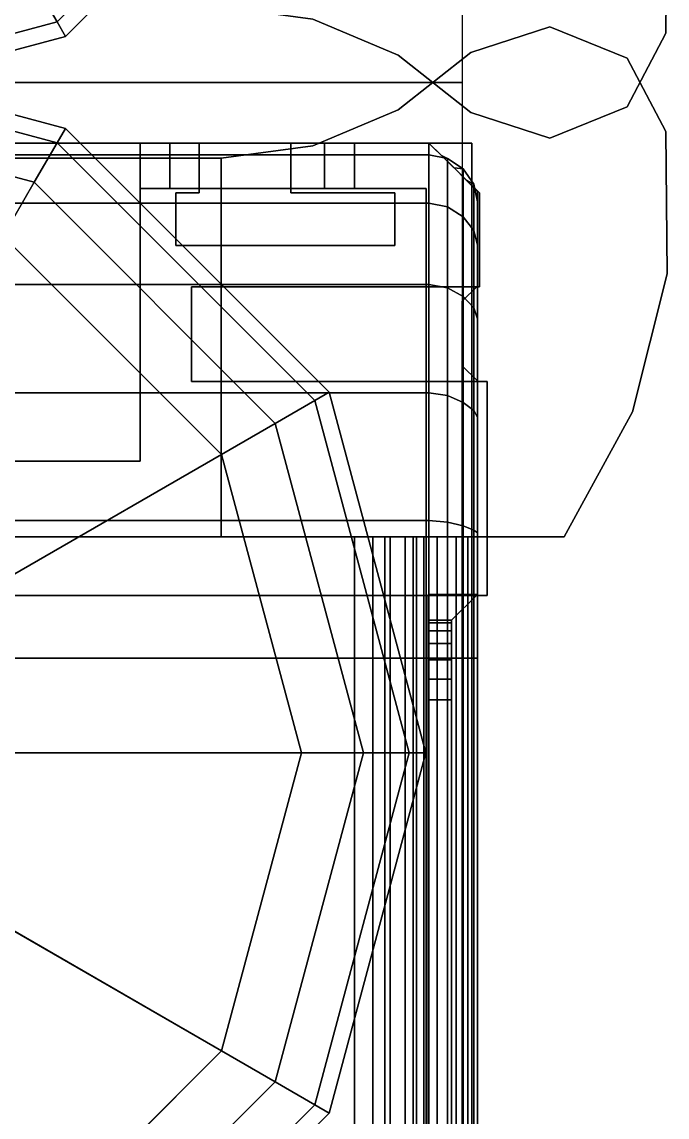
# Model space of a CAD drawing. Extents: x -170 to 1783, y -20 to 1205.
# Drawn here: x 577.66 to 578.512, y 309.27 to 310.716 of the extents above; entities that cross this region are included whole.
import ezdxf

# ---------------------------------------------------------------- set-up
doc = ezdxf.new("R2010")
doc.units = 0
doc.header["$LTSCALE"] = 96
doc.header["$MEASUREMENT"] = 0
for name, color, linetype in [('A-FURN-3-PANEL-GLIDE', 7, 'Continuous'), ('A-FURN-3-PANEL-RACE', 7, 'Continuous'), ('A-FURN-3-PANEL-SIDE1', 7, 'Continuous'), ('A-FURN-3-PANEL-SIDE2', 7, 'Continuous'), ('A-FURN-3-PANEL-TOPCAP', 7, 'Continuous'), ('A-FURN-3-PANEL-TRIM', 7, 'Continuous'), ('A-FURN-P-PNLS', 7, 'Continuous'), ('MAIN_PANEL', 7, 'Continuous')]:
    doc.layers.add(name, color=color, linetype=linetype)

# ---------------------------------------------------------------- blocks, each defined once
blk = doc.blocks.new('EC-EFN-256')
at = {"layer": 'A-FURN-3-PANEL-GLIDE', "color": 20, "linetype": 'Continuous'}
for points in [[(0.4201, 1.8052, 0.2464), (0.4091, 1.8242, 0.1642), (0.885, 1.9517, 0.1642), (0.885, 1.9297, 0.2464)], [(0.4091, 1.8242, 0.1642), (0.4201, 1.8052, 0.0821), (0.885, 1.9297, 0.0821), (0.885, 1.9517, 0.1642)], [(0.885, 1.9297, 0.2464), (0.885, 1.9517, 0.1642), (1.3609, 1.8242, 0.1642), (1.3499, 1.8052, 0.2464)], [(0.885, 1.9517, 0.1642), (0.885, 1.9297, 0.0821), (1.3499, 1.8052, 0.0821), (1.3609, 1.8242, 0.1642)], [(0.4502, 1.7531, 0.3065), (0.4201, 1.8052, 0.2464), (0.885, 1.9297, 0.2464), (0.885, 1.8696, 0.3065)], [(0.4201, 1.8052, 0.0821), (0.4502, 1.7531, 0.022), (0.885, 1.8696, 0.022), (0.885, 1.9297, 0.0821)], [(0.885, 1.8696, 0.3065), (0.885, 1.9297, 0.2464), (1.3499, 1.8052, 0.2464), (1.3198, 1.7531, 0.3065)], [(0.885, 1.9297, 0.0821), (0.885, 1.8696, 0.022), (1.3198, 1.7531, 0.022), (1.3499, 1.8052, 0.0821)], [(0.4912, 1.682, 0.3285), (0.4502, 1.7531, 0.3065), (0.885, 1.8696, 0.3065), (0.885, 1.7875, 0.3285)], [(0.4502, 1.7531, 0.022), (0.4912, 1.682), (0.885, 1.7875), (0.885, 1.8696, 0.022)], [(0.885, 1.7875, 0.3285), (0.885, 1.8696, 0.3065), (1.3198, 1.7531, 0.3065), (1.2787, 1.682, 0.3285)], [(0.885, 1.8696, 0.022), (0.885, 1.7875), (1.2787, 1.682), (1.3198, 1.7531, 0.022)], [(0.0798, 1.4649, 0.2464), (0.0608, 1.4759, 0.1642), (0.4091, 1.8242, 0.1642), (0.4201, 1.8052, 0.2464)], [(0.0608, 1.4759, 0.1642), (0.0798, 1.4649, 0.0821), (0.4201, 1.8052, 0.0821), (0.4091, 1.8242, 0.1642)], [(1.3499, 1.8052, 0.2464), (1.3609, 1.8242, 0.1642), (1.7092, 1.4759, 0.1642), (1.6902, 1.4649, 0.2464)], [(1.3609, 1.8242, 0.1642), (1.3499, 1.8052, 0.0821), (1.6902, 1.4649, 0.0821), (1.7092, 1.4759, 0.1642)], [(0.1319, 1.4348, 0.3065), (0.0798, 1.4649, 0.2464), (0.4201, 1.8052, 0.2464), (0.4502, 1.7531, 0.3065)], [(0.0798, 1.4649, 0.0821), (0.1319, 1.4348, 0.022), (0.4502, 1.7531, 0.022), (0.4201, 1.8052, 0.0821)], [(1.3198, 1.7531, 0.3065), (1.3499, 1.8052, 0.2464), (1.6902, 1.4649, 0.2464), (1.6381, 1.4348, 0.3065)], [(1.3499, 1.8052, 0.0821), (1.3198, 1.7531, 0.022), (1.6381, 1.4348, 0.022), (1.6902, 1.4649, 0.0821)], [(0.7837, 1.1754, 0.3285), (0.4912, 1.682, 0.3285), (0.885, 1.7875, 0.3285), (0.885, 1.2025, 0.3285)], [(0.885, 1.2025, 0.3285), (0.885, 1.7875, 0.3285), (1.2787, 1.682, 0.3285), (0.9862, 1.1754, 0.3285)], [(0.203, 1.3937, 0.3285), (0.1319, 1.4348, 0.3065), (0.4502, 1.7531, 0.3065), (0.4912, 1.682, 0.3285)], [(0.1319, 1.4348, 0.022), (0.203, 1.3937), (0.4912, 1.682), (0.4502, 1.7531, 0.022)], [(1.2787, 1.682, 0.3285), (1.3198, 1.7531, 0.3065), (1.6381, 1.4348, 0.3065), (1.567, 1.3937, 0.3285)], [(1.3198, 1.7531, 0.022), (1.2787, 1.682), (1.567, 1.3937), (1.6381, 1.4348, 0.022)], [(0.7096, 1.1013, 0.3285), (0.203, 1.3937, 0.3285), (0.4912, 1.682, 0.3285), (0.7837, 1.1754, 0.3285)], [(0.9862, 1.1754, 0.3285), (1.2787, 1.682, 0.3285), (1.567, 1.3937, 0.3285), (1.0604, 1.1013, 0.3285)], [(-0.0447, 1, 0.2464), (-0.0668, 1, 0.1642), (0.0608, 1.4759, 0.1642), (0.0798, 1.4649, 0.2464)], [(-0.0668, 1, 0.1642), (-0.0447, 1, 0.0821), (0.0798, 1.4649, 0.0821), (0.0608, 1.4759, 0.1642)], [(0.0154, 1, 0.3065), (-0.0447, 1, 0.2464), (0.0798, 1.4649, 0.2464), (0.1319, 1.4348, 0.3065)], [(-0.0447, 1, 0.0821), (0.0154, 1, 0.022), (0.1319, 1.4348, 0.022), (0.0798, 1.4649, 0.0821)], [(0.0975, 1, 0.3285), (0.0154, 1, 0.3065), (0.1319, 1.4348, 0.3065), (0.203, 1.3937, 0.3285)], [(0.0154, 1, 0.022), (0.0975, 1), (0.203, 1.3937), (0.1319, 1.4348, 0.022)]]:
    blk.add_3dface(points, dxfattribs=at)
at = {"layer": 'A-FURN-3-PANEL-GLIDE', "color": 20, "linetype": 'Continuous', "invisible_edges": 12}
for points in [[(0.885, 1), (0.885, 1.7875), (0.4912, 1.682)], [(0.885, 1), (1.2787, 1.682), (0.885, 1.7875)], [(0.885, 1), (0.4912, 1.682), (0.203, 1.3937)], [(0.885, 1), (1.567, 1.3937), (1.2787, 1.682)]]:
    blk.add_3dface(points, dxfattribs=at)
at = {"layer": 'A-FURN-3-PANEL-RACE', "color": 40, "linetype": 'Continuous'}
for points, invisible_edges in [([(0.08, 2.0125, 3.515), (0.08, 2.0125, 0.3963), (23.92, 2.0125, 0.3963), (23.92, 2.0125, 3.515)], 8), ([(0.08, 1.8575, 3.1951), (0.08, 1.8575, 1.4986), (0.08, 2.0125, 0.3963), (0.08, 2.0125, 3.515)], 10), ([(0.5, 1.5745, 0.3963), (23.5, 1.5745, 0.3963), (0.08, 2.0125, 0.3963), (0.08, 1.5745, 0.3963)], 3), ([(23.5, 1.5745, 0.3963), (23.92, 1.5745, 0.3963), (23.92, 2.0125, 0.3963), (0.08, 2.0125, 0.3963)], 8), ([(0.08, 1.8181, 1.4986), (0.08, 1.5745, 0.3963), (0.08, 2.0125, 0.3963), (0.08, 1.8575, 1.4986)], 5), ([(0.08, 1.5745, 3.245), (0.08, 1.8575, 3.1951), (0.08, 2.0125, 3.515), (0.08, 1.5745, 3.515)], 2), ([(0.14, 1.5745, 3.515), (0.08, 1.5745, 3.515), (0.08, 2.0125, 3.515), (0.14, 1.9525, 3.515)], 4), ([(0.14, 1.9525, 3.515), (0.08, 2.0125, 3.515), (0.6, 2.0125, 3.515), (0.6, 1.9525, 3.515)], 1), ([(0.6, 2.0125, 4.0847), (0.6, 2.0125, 3.515), (23.4, 2.0125, 3.515), (23.4, 2.0125, 4.0847)], 2), ([(0.6, 1.9525, 3.515), (0.6, 2.0125, 3.515), (0.6, 2.0125, 4.0847), (0.6, 1.9525, 4.0847)], 4), ([(0.6, 1.9493, 4.1093), (0.6, 1.9525, 4.0847), (0.6, 2.0125, 4.0847), (0.6, 2.0072, 4.1248)], 10), ([(0.6, 1.9398, 4.1322), (0.6, 1.9493, 4.1093), (0.6, 2.0072, 4.1248), (0.6, 1.9918, 4.1622)], 10), ([(0.6, 1.9247, 4.1519), (0.6, 1.9398, 4.1322), (0.6, 1.9918, 4.1622), (0.6, 1.9671, 4.1943)], 10), ([(0.6, 1.905, 4.1669), (0.6, 1.9247, 4.1519), (0.6, 1.9671, 4.1943), (0.6, 1.935, 4.2189)], 10), ([(23.86, 1.9525, 0.4563), (0.14, 1.9525, 0.4563), (0.14, 1.9525, 3.515), (23.86, 1.9525, 3.515)], 4), ([(0.14, 1.9525, 0.4563), (0.14, 1.8575, 1.4986), (0.14, 1.8575, 3.1951), (0.14, 1.9525, 3.515)], 5), ([(0.5, 1.5745, 0.4563), (0.14, 1.5745, 0.4563), (0.14, 1.9525, 0.4563), (23.5, 1.5745, 0.4563)], 12), ([(23.5, 1.5745, 0.4563), (0.14, 1.9525, 0.4563), (23.86, 1.9525, 0.4563), (23.86, 1.5745, 0.4563)], 1), ([(0.14, 1.5745, 0.4563), (0.14, 1.8181, 1.4986), (0.14, 1.8575, 1.4986), (0.14, 1.9525, 0.4563)], 5), ([(0.14, 1.8575, 3.1951), (0.14, 1.5745, 3.245), (0.14, 1.5745, 3.515), (0.14, 1.9525, 3.515)], 8), ([(23.4, 1.9525, 3.515), (0.6, 1.9525, 3.515), (0.6, 1.9525, 4.0847), (23.4, 1.9525, 4.0847)], 1), ([(0.6, 1.8821, 4.1764), (0.6, 1.905, 4.1669), (0.6, 1.935, 4.2189), (0.6, 1.8976, 4.2344)], 10), ([(0.6, 1.8575, 4.1797), (0.6, 1.8821, 4.1764), (0.6, 1.8976, 4.2344), (0.6, 1.8575, 4.2397)], 2), ([(0.08, 1.614, 1.7894), (0.08, 1.5745, 1.7894), (0.08, 1.5745, 0.3963), (0.08, 1.8181, 1.4986)], 4), ([(0.14, 1.5745, 1.7894), (0.14, 1.614, 1.7894), (0.14, 1.8181, 1.4986), (0.14, 1.5745, 0.4563)], 4), ([(0.08, 1.5745, 0.3963), (0.08, 1.5745, 1.7894), (0.14, 1.5745, 1.7894), (0.14, 1.5745, 0.4563)], 8), ([(0.5, 1.5745, 0.3963), (0.08, 1.5745, 0.3963), (0.14, 1.5745, 0.4563), (0.5, 1.5745, 0.4563)], 2), ([(2.098, 1.2625, 0.3963), (21.902, 1.2625, 0.3963), (0.5, 1.5745, 0.3963), (0.5, 1.2625, 0.3963)], 3), ([(23.5, 1.2625, 0.3963), (23.5, 1.5745, 0.3963), (0.5, 1.5745, 0.3963), (21.902, 1.2625, 0.3963)], 6), ([(2.098, 1.2625, 0.4563), (0.5, 1.2625, 0.4563), (0.5, 1.5745, 0.4563), (21.902, 1.2625, 0.4563)], 12), ([(23.5, 1.2625, 0.4563), (21.902, 1.2625, 0.4563), (0.5, 1.5745, 0.4563), (23.5, 1.5745, 0.4563)], 6)]:
    blk.add_3dface(points, dxfattribs=dict(at, invisible_edges=invisible_edges))
for points in [[(0.6, 2.0072, 4.1248), (0.6, 2.0125, 4.0847), (23.4, 2.0125, 4.0847), (23.4, 2.0072, 4.1248)], [(0.6, 1.9918, 4.1622), (0.6, 2.0072, 4.1248), (23.4, 2.0072, 4.1248), (23.4, 1.9918, 4.1622)], [(0.6, 1.9671, 4.1943), (0.6, 1.9918, 4.1622), (23.4, 1.9918, 4.1622), (23.4, 1.9671, 4.1943)], [(0.6, 1.935, 4.2189), (0.6, 1.9671, 4.1943), (23.4, 1.9671, 4.1943), (23.4, 1.935, 4.2189)], [(23.4, 1.9493, 4.1093), (23.4, 1.9525, 4.0847), (0.6, 1.9525, 4.0847), (0.6, 1.9493, 4.1093)], [(23.4, 1.9398, 4.1322), (23.4, 1.9493, 4.1093), (0.6, 1.9493, 4.1093), (0.6, 1.9398, 4.1322)], [(23.4, 1.9247, 4.1519), (23.4, 1.9398, 4.1322), (0.6, 1.9398, 4.1322), (0.6, 1.9247, 4.1519)], [(0.6, 1.8976, 4.2344), (0.6, 1.935, 4.2189), (23.4, 1.935, 4.2189), (23.4, 1.8976, 4.2344)], [(23.4, 1.905, 4.1669), (23.4, 1.9247, 4.1519), (0.6, 1.9247, 4.1519), (0.6, 1.905, 4.1669)], [(23.4, 1.8821, 4.1764), (23.4, 1.905, 4.1669), (0.6, 1.905, 4.1669), (0.6, 1.8821, 4.1764)], [(0.6, 1.8575, 4.2397), (0.6, 1.8976, 4.2344), (23.4, 1.8976, 4.2344), (23.4, 1.8575, 4.2397)], [(23.4, 1.8575, 4.1797), (23.4, 1.8821, 4.1764), (0.6, 1.8821, 4.1764), (0.6, 1.8575, 4.1797)], [(0.14, 1.8575, 1.4986), (0.08, 1.8575, 1.4986), (0.08, 1.8575, 3.1951), (0.14, 1.8575, 3.1951)], [(0.08, 1.8181, 1.4986), (0.08, 1.8575, 1.4986), (0.14, 1.8575, 1.4986), (0.14, 1.8181, 1.4986)], [(0.14, 1.8575, 3.1951), (0.08, 1.8575, 3.1951), (0.08, 1.5745, 3.245), (0.14, 1.5745, 3.245)], [(0.6, 1.8575, 4.1797), (0.6, 1.8575, 4.2397), (23.4, 1.8575, 4.2397), (23.4, 1.8575, 4.1797)], [(0.08, 1.614, 1.7894), (0.08, 1.8181, 1.4986), (0.14, 1.8181, 1.4986), (0.14, 1.614, 1.7894)], [(0.08, 1.5745, 1.7894), (0.08, 1.614, 1.7894), (0.14, 1.614, 1.7894), (0.14, 1.5745, 1.7894)], [(0.14, 1.5745, 3.245), (0.08, 1.5745, 3.245), (0.08, 1.5745, 3.515), (0.14, 1.5745, 3.515)], [(0.5, 1.2625, 0.3963), (0.5, 1.5745, 0.3963), (0.5, 1.5745, 0.4563), (0.5, 1.2625, 0.4563)]]:
    blk.add_3dface(points, dxfattribs=at)
at = {"layer": 'A-FURN-3-PANEL-SIDE1', "color": 7, "linetype": 'Continuous'}
for points in [[(23.3224, 1.955, 55.7401), (23.3228, 0.045, 55.7401), (0.6776, 0.045, 55.7401), (0.6776, 1.955, 55.7401)], [(0.6776, 0.045, 4.2397), (0.6776, 1.955, 4.2397), (0.6776, 1.955, 55.7401), (0.6776, 0.045, 55.7401)], [(23.3224, 0.045, 4.2397), (23.3224, 1.955, 4.2397), (0.6776, 1.955, 4.2397), (0.6776, 0.045, 4.2397)]]:
    blk.add_3dface(points, dxfattribs=at)
at = {"layer": 'A-FURN-3-PANEL-SIDE2', "color": 7, "linetype": 'Continuous'}
blk.add_3dface([(0.6776, 1.955, 55.7401), (0.6776, 1.955, 4.2397), (23.3224, 1.955, 4.2397), (23.3224, 1.955, 55.7401)], dxfattribs=at)
at = {"layer": 'A-FURN-3-PANEL-TOPCAP', "color": 60, "linetype": 'Continuous'}
for points in [[(0.1143, 2.0013, 55.8104), (0.1129, 1.9894, 55.635), (0.1285, 2.0047, 55.635), (0.1344, 2.0151, 55.8048)], [(0.1774, 2.0013, 55.977), (0.1143, 2.0013, 55.8104), (0.1344, 2.0151, 55.8048), (0.1955, 2.0151, 55.9663)], [(0.1344, 2.0151, 55.8048), (0.1285, 2.0047, 55.635), (0.144, 2.02, 55.635), (0.1575, 2.02, 55.8011)], [(0.1955, 2.0151, 55.9663), (0.1344, 2.0151, 55.8048), (0.1575, 2.02, 55.8011), (0.2149, 2.02, 55.9575)], [(0.2828, 2.0013, 56.1222), (0.1774, 2.0013, 55.977), (0.1955, 2.0151, 55.9663), (0.2978, 2.0151, 56.1072)], [(0.2978, 2.0151, 56.1072), (0.1955, 2.0151, 55.9663), (0.2149, 2.02, 55.9575), (0.3121, 2.02, 56.0929)], [(0.4225, 2.0013, 56.2349), (0.2828, 2.0013, 56.1222), (0.2978, 2.0151, 56.1072), (0.4331, 2.0151, 56.2168)], [(0.4331, 2.0151, 56.2168), (0.2978, 2.0151, 56.1072), (0.3121, 2.02, 56.0929), (0.4419, 2.02, 56.1974)], [(0.5856, 2.0013, 56.3065), (0.4225, 2.0013, 56.2349), (0.4331, 2.0151, 56.2168), (0.5913, 2.0151, 56.2864)], [(0.5913, 2.0151, 56.2864), (0.4331, 2.0151, 56.2168), (0.4419, 2.02, 56.1974), (0.5949, 2.02, 56.2633)], [(0.76, 2.0013, 56.3313), (0.5856, 2.0013, 56.3065), (0.5913, 2.0151, 56.2864), (0.76, 2.0151, 56.3105)], [(0.76, 2.0151, 56.3105), (0.5913, 2.0151, 56.2864), (0.5949, 2.02, 56.2633), (0.76, 2.02, 56.286)], [(0.71, 1.986, 55.635), (0.676, 2.02, 55.635), (0.676, 1.955, 55.635), (0.71, 1.955, 55.635)], [(23.24, 2.02, 56.286), (23.24, 2.0151, 56.3105), (0.76, 2.0151, 56.3105), (0.76, 2.02, 56.286)], [(23.24, 2.0151, 56.3105), (23.24, 2.0013, 56.3313), (0.76, 2.0013, 56.3313), (0.76, 2.0151, 56.3105)], [(0.1006, 1.9805, 55.8155), (0.0965, 1.9727, 55.635), (0.1129, 1.9894, 55.635), (0.1143, 2.0013, 55.8104)], [(0.1644, 1.9805, 55.9859), (0.1006, 1.9805, 55.8155), (0.1143, 2.0013, 55.8104), (0.1774, 2.0013, 55.977)], [(0.2713, 1.9805, 56.1337), (0.1644, 1.9805, 55.9859), (0.1774, 2.0013, 55.977), (0.2828, 2.0013, 56.1222)], [(0.4136, 1.9805, 56.248), (0.2713, 1.9805, 56.1337), (0.2828, 2.0013, 56.1222), (0.4225, 2.0013, 56.2349)], [(0.5806, 1.9805, 56.3203), (0.4136, 1.9805, 56.248), (0.4225, 2.0013, 56.2349), (0.5856, 2.0013, 56.3065)], [(0.76, 1.9805, 56.3451), (0.5806, 1.9805, 56.3203), (0.5856, 2.0013, 56.3065), (0.76, 2.0013, 56.3313)], [(23.24, 2.0013, 56.3313), (23.24, 1.9805, 56.3451), (0.76, 1.9805, 56.3451), (0.76, 2.0013, 56.3313)], [(0.7136, 1.955, 55.6622), (0.7136, 1.986, 55.6622), (0.71, 1.986, 55.635), (0.71, 1.955, 55.635)], [(0.724, 1.955, 55.6875), (0.724, 1.986, 55.6875), (0.7136, 1.986, 55.6622), (0.7136, 1.955, 55.6622)], [(0.7407, 1.955, 55.7093), (0.7407, 1.986, 55.7093), (0.724, 1.986, 55.6875), (0.724, 1.955, 55.6875)], [(0.7625, 1.955, 55.726), (0.7625, 1.986, 55.726), (0.7407, 1.986, 55.7093), (0.7407, 1.955, 55.7093)], [(0.7878, 1.955, 55.7365), (0.7878, 1.986, 55.7365), (0.7625, 1.986, 55.726), (0.7625, 1.955, 55.726)], [(0.815, 1.955, 55.7401), (0.815, 1.986, 55.7401), (0.7878, 1.986, 55.7365), (0.7878, 1.955, 55.7365)], [(23.185, 1.955, 55.7401), (23.185, 1.986, 55.7401), (0.815, 1.986, 55.7401), (0.815, 1.955, 55.7401)], [(0.0957, 1.956, 55.8177), (0.08, 1.956, 55.635), (0.0965, 1.9727, 55.635), (0.1006, 1.9805, 55.8155)], [(0.1595, 1.956, 55.9895), (0.0957, 1.956, 55.8177), (0.1006, 1.9805, 55.8155), (0.1644, 1.9805, 55.9859)], [(0.2668, 1.956, 56.1382), (0.1595, 1.956, 55.9895), (0.1644, 1.9805, 55.9859), (0.2713, 1.9805, 56.1337)], [(0.4099, 1.956, 56.2528), (0.2668, 1.956, 56.1382), (0.2713, 1.9805, 56.1337), (0.4136, 1.9805, 56.248)], [(0.5783, 1.956, 56.3252), (0.4099, 1.956, 56.2528), (0.4136, 1.9805, 56.248), (0.5806, 1.9805, 56.3203)], [(0.76, 1.956, 56.35), (0.5783, 1.956, 56.3252), (0.5806, 1.9805, 56.3203), (0.76, 1.9805, 56.3451)], [(23.24, 1.9805, 56.3451), (23.24, 1.956, 56.35), (0.76, 1.956, 56.35), (0.76, 1.9805, 56.3451)], [(0.0957, 0.044, 55.8177), (0.08, 0.044, 55.635), (0.08, 1.956, 55.635), (0.0957, 1.956, 55.8177)], [(0.1595, 0.044, 55.9895), (0.0957, 0.044, 55.8177), (0.0957, 1.956, 55.8177), (0.1595, 1.956, 55.9895)], [(0.2668, 0.044, 56.1382), (0.1595, 0.044, 55.9895), (0.1595, 1.956, 55.9895), (0.2668, 1.956, 56.1382)], [(0.4099, 0.044, 56.2528), (0.2668, 0.044, 56.1382), (0.2668, 1.956, 56.1382), (0.4099, 1.956, 56.2528)], [(0.5783, 0.044, 56.3252), (0.4099, 0.044, 56.2528), (0.4099, 1.956, 56.2528), (0.5783, 1.956, 56.3252)], [(0.76, 0.044, 56.35), (0.5783, 0.044, 56.3252), (0.5783, 1.956, 56.3252), (0.76, 1.956, 56.35)], [(0.76, 0.044, 56.35), (0.76, 1.956, 56.35), (23.24, 1.956, 56.35), (23.24, 0.044, 56.35)]]:
    blk.add_3dface(points, dxfattribs=at)
for points, invisible_edges in [([(0.1285, -0.0047, 55.635), (0.144, -0.02, 55.635), (0.144, 2.02, 55.635), (0.1285, 2.0047, 55.635)], 10), ([(0.144, 2.02, 55.635), (0.269, 2.02, 55.635), (0.2783, 2.02, 55.7687), (0.1575, 2.02, 55.8011)], 4), ([(0.144, -0.02, 55.635), (0.269, -0.02, 55.635), (0.269, 2.02, 55.635), (0.144, 2.02, 55.635)], 10), ([(0.1575, 2.02, 55.8011), (0.2783, 2.02, 55.7687), (0.3232, 2.02, 55.8949), (0.2149, 2.02, 55.9575)], 5), ([(0.2149, 2.02, 55.9575), (0.3232, 2.02, 55.8949), (0.4005, 2.02, 56.0044), (0.3121, 2.02, 56.0929)], 5), ([(0.269, 2.02, 55.635), (0.289, 2, 55.635), (0.2976, 2, 55.7635), (0.2783, 2.02, 55.7687)], 4), ([(0.289, 2, 55.635), (0.269, 2.02, 55.635), (0.269, -0.02, 55.635), (0.289, 0, 55.635)], 10), ([(0.2783, 2.02, 55.7687), (0.2976, 2, 55.7635), (0.3405, 2, 55.8849), (0.3232, 2.02, 55.8949)], 5), ([(0.3121, 2.02, 56.0929), (0.4005, 2.02, 56.0044), (0.5044, 2.02, 56.0891), (0.4419, 2.02, 56.1974)], 5), ([(0.3232, 2.02, 55.8949), (0.3405, 2, 55.8849), (0.4146, 2, 55.9903), (0.4005, 2.02, 56.0044)], 5), ([(0.3741, 2, 55.635), (0.394, 2.02, 55.635), (0.399, 2.02, 55.7363), (0.3798, 2, 55.7415)], 4), ([(0.394, 2.02, 55.635), (0.3741, 2, 55.635), (0.3741, 0, 55.635), (0.394, -0.02, 55.635)], 10), ([(0.3798, 2, 55.7415), (0.399, 2.02, 55.7363), (0.4315, 2.02, 55.8323), (0.4142, 2, 55.8424)], 5), ([(0.6807, 2.02, 55.671), (0.399, 2.02, 55.7363), (0.394, 2.02, 55.635), (0.676, 2.02, 55.635)], 1), ([(0.676, 2.02, 55.635), (0.394, 2.02, 55.635), (0.394, -0.02, 55.635), (0.676, -0.02, 55.635)], 10), ([(0.6946, 2.02, 55.7045), (0.4315, 2.02, 55.8323), (0.399, 2.02, 55.7363), (0.6807, 2.02, 55.671)], 5), ([(0.4005, 2.02, 56.0044), (0.4146, 2, 55.9903), (0.5144, 2, 56.0717), (0.5044, 2.02, 56.0891)], 5), ([(0.4142, 2, 55.8424), (0.4315, 2.02, 55.8323), (0.4889, 2.02, 55.9159), (0.4748, 2, 55.9301)], 5), ([(0.4315, 2.02, 55.8323), (0.6946, 2.02, 55.7045), (0.7167, 2.02, 55.7333), (0.4889, 2.02, 55.9159)], 5), ([(0.4419, 2.02, 56.1974), (0.5044, 2.02, 56.0891), (0.6273, 2.02, 56.1426), (0.5949, 2.02, 56.2633)], 5), ([(0.4748, 2, 55.9301), (0.4889, 2.02, 55.9159), (0.5669, 2.02, 55.9807), (0.5569, 2, 55.9981)], 5), ([(0.7455, 2.02, 55.7554), (0.5669, 2.02, 55.9807), (0.4889, 2.02, 55.9159), (0.7167, 2.02, 55.7333)], 5), ([(0.5044, 2.02, 56.0891), (0.5144, 2, 56.0717), (0.6324, 2, 56.1232), (0.6273, 2.02, 56.1426)], 5), ([(0.5569, 2, 55.9981), (0.5669, 2.02, 55.9807), (0.6596, 2.02, 56.0218), (0.6544, 2, 56.0411)], 5), ([(0.5669, 2.02, 55.9807), (0.7455, 2.02, 55.7554), (0.779, 2.02, 55.7693), (0.6596, 2.02, 56.0218)], 5), ([(0.5949, 2.02, 56.2633), (0.6273, 2.02, 56.1426), (0.76, 2.02, 56.161), (0.76, 2.02, 56.286)], 5), ([(0.6273, 2.02, 56.1426), (0.6324, 2, 56.1232), (0.76, 2, 56.141), (0.76, 2.02, 56.161)], 5), ([(0.6544, 2, 56.0411), (0.6596, 2.02, 56.0218), (0.76, 2.02, 56.036), (0.76, 2, 56.056)], 5), ([(0.815, 2.02, 55.7741), (0.76, 2.02, 56.036), (0.6596, 2.02, 56.0218), (0.779, 2.02, 55.7693)], 5), ([(0.676, 2.02, 55.635), (0.71, 1.986, 55.635), (0.7136, 1.986, 55.6622), (0.6807, 2.02, 55.671)], 4), ([(0.6807, 2.02, 55.671), (0.7136, 1.986, 55.6622), (0.724, 1.986, 55.6875), (0.6946, 2.02, 55.7045)], 5), ([(0.6946, 2.02, 55.7045), (0.724, 1.986, 55.6875), (0.7407, 1.986, 55.7093), (0.7167, 2.02, 55.7333)], 5), ([(0.7167, 2.02, 55.7333), (0.7407, 1.986, 55.7093), (0.7625, 1.986, 55.726), (0.7455, 2.02, 55.7554)], 5), ([(0.7455, 2.02, 55.7554), (0.7625, 1.986, 55.726), (0.7878, 1.986, 55.7365), (0.779, 2.02, 55.7693)], 5), ([(0.76, 2.02, 56.286), (0.76, 2.02, 56.161), (23.24, 2.02, 56.161), (23.24, 2.02, 56.286)], 5), ([(23.24, 2, 56.141), (23.24, 2.02, 56.161), (0.76, 2.02, 56.161), (0.76, 2, 56.141)], 5), ([(23.24, 2.02, 56.036), (23.24, 2, 56.056), (0.76, 2, 56.056), (0.76, 2.02, 56.036)], 5), ([(0.76, 2.02, 56.036), (0.815, 2.02, 55.7741), (23.185, 2.02, 55.7741), (23.24, 2.02, 56.036)], 5), ([(0.779, 2.02, 55.7693), (0.7878, 1.986, 55.7365), (0.815, 1.986, 55.7401), (0.815, 2.02, 55.7741)], 5), ([(23.185, 2.02, 55.7741), (0.815, 2.02, 55.7741), (0.815, 1.986, 55.7401), (23.185, 1.986, 55.7401)], 10), ([(0.1285, 2.0047, 55.635), (0.1129, 1.9894, 55.635), (0.1129, 0.0106, 55.635), (0.1285, -0.0047, 55.635)], 10), ([(0.289, 2, 55.635), (0.3741, 2, 55.635), (0.3798, 2, 55.7415), (0.2976, 2, 55.7635)], 4), ([(0.289, 0, 55.635), (0.3741, 0, 55.635), (0.3741, 2, 55.635), (0.289, 2, 55.635)], 10), ([(0.2976, 2, 55.7635), (0.3798, 2, 55.7415), (0.4142, 2, 55.8424), (0.3405, 2, 55.8849)], 5), ([(0.3405, 2, 55.8849), (0.4142, 2, 55.8424), (0.4748, 2, 55.9301), (0.4146, 2, 55.9903)], 5), ([(0.4146, 2, 55.9903), (0.4748, 2, 55.9301), (0.5569, 2, 55.9981), (0.5144, 2, 56.0717)], 5), ([(0.5144, 2, 56.0717), (0.5569, 2, 55.9981), (0.6544, 2, 56.0411), (0.6324, 2, 56.1232)], 5), ([(0.6324, 2, 56.1232), (0.6544, 2, 56.0411), (0.76, 2, 56.056), (0.76, 2, 56.141)], 5), ([(0.76, 2, 56.141), (0.76, 2, 56.056), (23.24, 2, 56.056), (23.24, 2, 56.141)], 5), ([(0.0965, 0.0273, 55.635), (0.1129, 0.0106, 55.635), (0.1129, 1.9894, 55.635), (0.0965, 1.9727, 55.635)], 10), ([(0.0965, 1.9727, 55.635), (0.08, 1.956, 55.635), (0.08, 0.044, 55.635), (0.0965, 0.0273, 55.635)], 8)]:
    blk.add_3dface(points, dxfattribs=dict(at, invisible_edges=invisible_edges))
at = {"layer": 'A-FURN-3-PANEL-TRIM', "color": 60, "linetype": 'Continuous'}
for points, invisible_edges in [([(0.065, 2.269, 3.8013), (0.6, 2.1348, 3.8013), (0.4351, 2.2249, 3.8013), (0.2529, 2.2706, 3.8013)], 1), ([(0.065, 2.269, 4.013), (0.2529, 2.2706, 4.013), (0.4351, 2.2249, 4.013), (0.6, 2.1348, 4.013)], 8), ([(-0.0735, 2.1159, 3.8013), (0.6, 2.1348, 3.8013), (0.065, 2.269, 3.8013), (-0.0322, 2.2178, 3.8013)], 3), ([(-0.0735, 2.1159, 4.013), (-0.0322, 2.2178, 4.013), (0.065, 2.269, 4.013), (0.6, 2.1348, 4.013)], 12), ([(0.0361, 1.9153, 3.8013), (0.6, 2.1348, 3.8013), (-0.0735, 2.1159, 3.8013), (-0.0395, 2.0114, 3.8013)], 3), ([(0.0361, 1.9153, 4.013), (-0.0395, 2.0114, 4.013), (-0.0735, 2.1159, 4.013), (0.6, 2.1348, 4.013)], 12), ([(0.1, 1.6815, 3.8013), (0.6, 2.1348, 3.8013), (0.0361, 1.9153, 3.8013), (0.0837, 1.8027, 3.8013)], 3), ([(0.1, 1.6815, 4.013), (0.0837, 1.8027, 4.013), (0.0361, 1.9153, 4.013), (0.6, 2.1348, 4.013)], 12), ([(0.1, 1.6815, 3.8013), (0.6, 1.6815, 3.8013), (0.6, 2.1348, 3.8013)], 12), ([(0.6, 2.1348, 4.013), (0.6, 1.6815, 4.013), (0.1, 1.6815, 4.013)], 12), ([(0.395, 2.0328, 55.635), (0.6776, 2.0328, 55.635), (0.6776, -0.0328, 55.635), (0.395, -0.0328, 55.635)], 8), ([(0.0802, 1.7737, 55.635), (0.08, 1.956, 55.635), (0.1457, 2.0228, 55.635), (0.1457, 1.7737, 55.635)], 4), ([(0.2155, 1.9109, 55.635), (0.1457, 1.9109, 55.635), (0.1457, 2.0228, 55.635), (0.2701, 2.0228, 55.635)], 10), ([(0.6, -0.1348, 3.5747), (0.6, 1.6815, 3.5747), (0.1, 1.6815, 3.5747), (0.1, 0.3185, 3.5747)], 10), ([(0.6, -0.1348, 4.2397), (0.1, 0.3185, 4.2397), (0.1, 1.6815, 4.2397), (0.6, 1.6815, 4.2397)], 5), ([(0.1457, 0.3473, 55.635), (0.0802, 0.3473, 55.635), (0.0802, 1.6527, 55.635), (0.1457, 1.6527, 55.635)], 8), ([(0.2701, 1.6426, 55.635), (0.395, 1.6426, 55.635), (0.395, 0.3574, 55.635), (0.2701, 0.3574, 55.635)], 10), ([(0.1457, 1.6218, 55.635), (0.2155, 1.6218, 55.635), (0.2155, 0.3782, 55.635), (0.1457, 0.3782, 55.635)], 10)]:
    blk.add_3dface(points, dxfattribs=dict(at, invisible_edges=invisible_edges))
for points in [[(0.065, 2.269, 3.8013), (0.2529, 2.2706, 3.8013), (0.2529, 2.2706, 4.013), (0.065, 2.269, 4.013)], [(0.2529, 2.2706, 3.8013), (0.4351, 2.2249, 3.8013), (0.4351, 2.2249, 4.013), (0.2529, 2.2706, 4.013)], [(-0.0322, 2.2178, 3.8013), (0.065, 2.269, 3.8013), (0.065, 2.269, 4.013), (-0.0322, 2.2178, 4.013)], [(-0.0735, 2.1159, 3.8013), (-0.0322, 2.2178, 3.8013), (-0.0322, 2.2178, 4.013), (-0.0735, 2.1159, 4.013)], [(0.4351, 2.2249, 3.8013), (0.6, 2.1348, 3.8013), (0.6, 2.1348, 4.013), (0.4351, 2.2249, 4.013)], [(0.6, 2.1348, 3.8013), (0.6, 1.6815, 3.8013), (0.6, 1.6815, 4.013), (0.6, 2.1348, 4.013)], [(-0.0395, 2.0114, 3.8013), (-0.0735, 2.1159, 3.8013), (-0.0735, 2.1159, 4.013), (-0.0395, 2.0114, 4.013)], [(0.395, 2.0328, 4.2397), (0.6776, 2.0328, 4.2397), (0.6776, 2.0328, 55.635), (0.395, 2.0328, 55.635)], [(0.395, 1.6426, 55.635), (0.395, 1.6426, 4.2397), (0.395, 2.0328, 4.2397), (0.395, 2.0328, 55.635)], [(0.6776, 2.0328, 4.2397), (0.6776, 1.955, 4.2397), (0.6776, 1.955, 55.635), (0.6776, 2.0328, 55.635)], [(0.0361, 1.9153, 3.8013), (-0.0395, 2.0114, 3.8013), (-0.0395, 2.0114, 4.013), (0.0361, 1.9153, 4.013)], [(0.1457, 2.0228, 4.2397), (0.1457, 2.0228, 55.635), (0.08, 1.956, 55.635), (0.0802, 1.956, 4.2397)], [(0.1457, 2.0228, 4.2397), (0.2701, 2.0228, 4.2397), (0.2701, 2.0228, 55.635), (0.1457, 2.0228, 55.635)], [(0.2701, 2.0228, 55.635), (0.2701, 2.0228, 4.2397), (0.2701, 1.6426, 4.2397), (0.2701, 1.6426, 55.635)], [(0.0802, 1.7737, 55.635), (0.0802, 1.7737, 4.2397), (0.0802, 1.956, 4.2397), (0.08, 1.956, 55.635)], [(0.0837, 1.8027, 3.8013), (0.0361, 1.9153, 3.8013), (0.0361, 1.9153, 4.013), (0.0837, 1.8027, 4.013)], [(0.2155, 1.9109, 4.2397), (0.1457, 1.9109, 4.2397), (0.1457, 1.9109, 55.635), (0.2155, 1.9109, 55.635)], [(0.1457, 1.9109, 55.635), (0.1457, 1.9109, 4.2397), (0.1457, 1.7737, 4.2397), (0.1457, 1.7737, 55.635)], [(0.2155, 1.6218, 55.635), (0.2155, 1.6218, 4.2397), (0.2155, 1.9109, 4.2397), (0.2155, 1.9109, 55.635)], [(0.1, 1.6815, 3.8013), (0.0837, 1.8027, 3.8013), (0.0837, 1.8027, 4.013), (0.1, 1.6815, 4.013)], [(0.1457, 1.7737, 4.2397), (0.0802, 1.7737, 4.2397), (0.0802, 1.7737, 55.635), (0.1457, 1.7737, 55.635)], [(0.1, 0.3185, 4.2397), (0.1, 0.3185, 3.5747), (0.1, 1.6815, 3.5747), (0.1, 1.6815, 4.2397)], [(0.1, 1.6815, 4.2397), (0.1, 1.6815, 4.013), (0.6, 1.6815, 4.013), (0.6, 1.6815, 4.2397)], [(0.6, 1.6815, 3.8013), (0.1, 1.6815, 3.8013), (0.1, 1.6815, 3.5747), (0.6, 1.6815, 3.5747)], [(0.6, 1.6815, 3.5747), (0.6, -0.1348, 3.5747), (0.6, -0.1348, 4.2397), (0.6, 1.6815, 4.2397)], [(0.0802, 1.6527, 4.2397), (0.1457, 1.6527, 4.2397), (0.1457, 1.6527, 55.635), (0.0802, 1.6527, 55.635)], [(0.0802, 0.3473, 55.635), (0.0802, 0.3473, 4.2397), (0.0802, 1.6527, 4.2397), (0.0802, 1.6527, 55.635)], [(0.1457, 1.6527, 55.635), (0.1457, 1.6527, 4.2397), (0.1457, 1.6218, 4.2397), (0.1457, 1.6218, 55.635)], [(0.2701, 1.6426, 4.2397), (0.395, 1.6426, 4.2397), (0.395, 1.6426, 55.635), (0.2701, 1.6426, 55.635)], [(0.1457, 1.6218, 4.2397), (0.2155, 1.6218, 4.2397), (0.2155, 1.6218, 55.635), (0.1457, 1.6218, 55.635)]]:
    blk.add_3dface(points, dxfattribs=at)
at = {"layer": 'A-FURN-P-PNLS', "color": 60, "linetype": 'Continuous'}
for p, q in [((0, 0), (0, 2)), ((0, 2), (24, 2))]:
    blk.add_line(p, q, dxfattribs=at)
at = {"layer": 'MAIN_PANEL', "color": 7, "linetype": 'Continuous'}
for p in [(0, 2), (0, 2, 55.663), (0, 2)]:
    blk.add_point(p, dxfattribs=at)
blk = doc.blocks.new('EC-EFN-456')
at = {"layer": 'A-FURN-3-PANEL-GLIDE', "color": 20, "linetype": 'Continuous'}
for points in [[(47.5799, 1.8052, 0.2464), (47.5909, 1.8242, 0.1642), (47.9392, 1.4759, 0.1642), (47.9202, 1.4649, 0.2464)], [(47.5909, 1.8242, 0.1642), (47.5799, 1.8052, 0.0821), (47.9202, 1.4649, 0.0821), (47.9392, 1.4759, 0.1642)], [(47.5498, 1.7531, 0.3065), (47.5799, 1.8052, 0.2464), (47.9202, 1.4649, 0.2464), (47.8681, 1.4348, 0.3065)], [(47.5799, 1.8052, 0.0821), (47.5498, 1.7531, 0.022), (47.8681, 1.4348, 0.022), (47.9202, 1.4649, 0.0821)], [(47.9202, 1.4649, 0.2464), (47.9392, 1.4759, 0.1642), (48.0667, 1, 0.1642), (48.0447, 1, 0.2464)], [(47.9392, 1.4759, 0.1642), (47.9202, 1.4649, 0.0821), (48.0447, 1, 0.0821), (48.0667, 1, 0.1642)], [(47.8681, 1.4348, 0.3065), (47.9202, 1.4649, 0.2464), (48.0447, 1, 0.2464), (47.9846, 1, 0.3065)], [(47.9202, 1.4649, 0.0821), (47.8681, 1.4348, 0.022), (47.9846, 1, 0.022), (48.0447, 1, 0.0821)], [(47.797, 1.3937, 0.3285), (47.8681, 1.4348, 0.3065), (47.9846, 1, 0.3065), (47.9025, 1, 0.3285)], [(47.8681, 1.4348, 0.022), (47.797, 1.3937), (47.9025, 1), (47.9846, 1, 0.022)]]:
    blk.add_3dface(points, dxfattribs=at)
at = {"layer": 'A-FURN-3-PANEL-TRIM', "color": 60, "linetype": 'Continuous'}
for points, invisible_edges in [([(47.5649, 2.2249, 3.5747), (47.4, 2.1348, 3.5747), (47.935, 2.269, 3.5747), (47.7471, 2.2706, 3.5747)], 2), ([(47.5649, 2.2249, 4.2397), (47.7471, 2.2706, 4.2397), (47.935, 2.269, 4.2397), (47.4, 2.1348, 4.2397)], 4), ([(47.5649, 2.2249, 3.8013), (47.7471, 2.2706, 3.8013), (47.935, 2.269, 3.8013), (47.4, 2.1348, 3.8013)], 4), ([(47.5649, 2.2249, 4.013), (47.4, 2.1348, 4.013), (47.935, 2.269, 4.013), (47.7471, 2.2706, 4.013)], 2), ([(47.935, 2.269, 3.5747), (47.4, 2.1348, 3.5747), (48.0735, 2.1159, 3.5747), (48.0322, 2.2178, 3.5747)], 3), ([(47.935, 2.269, 4.2397), (48.0322, 2.2178, 4.2397), (48.0735, 2.1159, 4.2397), (47.4, 2.1348, 4.2397)], 12), ([(47.935, 2.269, 3.8013), (48.0322, 2.2178, 3.8013), (48.0735, 2.1159, 3.8013), (47.4, 2.1348, 3.8013)], 12), ([(47.935, 2.269, 4.013), (47.4, 2.1348, 4.013), (48.0735, 2.1159, 4.013), (48.0322, 2.2178, 4.013)], 3), ([(48.0735, 2.1159, 3.5747), (47.4, 2.1348, 3.5747), (47.9639, 1.9153, 3.5747), (48.0395, 2.0114, 3.5747)], 3), ([(47.9639, 1.9153, 3.5747), (47.4, 2.1348, 3.5747), (47.9, 1.6815, 3.5747), (47.9163, 1.8027, 3.5747)], 3), ([(48.0735, 2.1159, 4.2397), (48.0395, 2.0114, 4.2397), (47.9639, 1.9153, 4.2397), (47.4, 2.1348, 4.2397)], 12), ([(47.9639, 1.9153, 4.2397), (47.9163, 1.8027, 4.2397), (47.9, 1.6815, 4.2397), (47.4, 2.1348, 4.2397)], 12), ([(48.0735, 2.1159, 3.8013), (48.0395, 2.0114, 3.8013), (47.9639, 1.9153, 3.8013), (47.4, 2.1348, 3.8013)], 12), ([(47.9639, 1.9153, 3.8013), (47.9163, 1.8027, 3.8013), (47.9, 1.6815, 3.8013), (47.4, 2.1348, 3.8013)], 12), ([(48.0735, 2.1159, 4.013), (47.4, 2.1348, 4.013), (47.9639, 1.9153, 4.013), (48.0395, 2.0114, 4.013)], 3), ([(47.9639, 1.9153, 4.013), (47.4, 2.1348, 4.013), (47.9, 1.6815, 4.013), (47.9163, 1.8027, 4.013)], 3)]:
    blk.add_3dface(points, dxfattribs=dict(at, invisible_edges=invisible_edges))
for points in [[(47.7471, 2.2706, 4.013), (47.935, 2.269, 4.013), (47.935, 2.269, 4.2397), (47.7471, 2.2706, 4.2397)], [(47.7471, 2.2706, 3.5747), (47.935, 2.269, 3.5747), (47.935, 2.269, 3.8013), (47.7471, 2.2706, 3.8013)], [(47.935, 2.269, 4.013), (48.0322, 2.2178, 4.013), (48.0322, 2.2178, 4.2397), (47.935, 2.269, 4.2397)], [(47.935, 2.269, 3.5747), (48.0322, 2.2178, 3.5747), (48.0322, 2.2178, 3.8013), (47.935, 2.269, 3.8013)], [(48.0322, 2.2178, 4.013), (48.0735, 2.1159, 4.013), (48.0735, 2.1159, 4.2397), (48.0322, 2.2178, 4.2397)], [(48.0322, 2.2178, 3.5747), (48.0735, 2.1159, 3.5747), (48.0735, 2.1159, 3.8013), (48.0322, 2.2178, 3.8013)], [(48.0735, 2.1159, 4.013), (48.0395, 2.0114, 4.013), (48.0395, 2.0114, 4.2397), (48.0735, 2.1159, 4.2397)], [(48.0735, 2.1159, 3.5747), (48.0395, 2.0114, 3.5747), (48.0395, 2.0114, 3.8013), (48.0735, 2.1159, 3.8013)], [(48.0395, 2.0114, 4.013), (47.9639, 1.9153, 4.013), (47.9639, 1.9153, 4.2397), (48.0395, 2.0114, 4.2397)], [(48.0395, 2.0114, 3.5747), (47.9639, 1.9153, 3.5747), (47.9639, 1.9153, 3.8013), (48.0395, 2.0114, 3.8013)], [(47.9639, 1.9153, 4.013), (47.9163, 1.8027, 4.013), (47.9163, 1.8027, 4.2397), (47.9639, 1.9153, 4.2397)], [(47.9639, 1.9153, 3.5747), (47.9163, 1.8027, 3.5747), (47.9163, 1.8027, 3.8013), (47.9639, 1.9153, 3.8013)]]:
    blk.add_3dface(points, dxfattribs=at)
at = {"layer": 'A-FURN-P-PNLS', "color": 60, "linetype": 'Continuous'}
for p, q in [((0, 2), (48, 2)), ((48, 2), (48, 0))]:
    blk.add_line(p, q, dxfattribs=at)
at = {"layer": 'MAIN_PANEL', "color": 7, "linetype": 'Continuous'}
for p in [(48, 2), (48, 2, 55.663), (48, 2)]:
    blk.add_point(p, dxfattribs=at)

msp = doc.modelspace()

# ---------------------------------------------------------------- block references
at = {"layer": 'MAIN_PANEL', "color": 47, "linetype": 'Continuous', "rotation": 270}
for name, p in [('EC-EFN-456', (576.24146, 358.63599)), ('EC-EFN-256', (576.24146, 310.63599))]:
    msp.add_blockref(name, p, dxfattribs=at)

doc.saveas('drawing.dxf')
